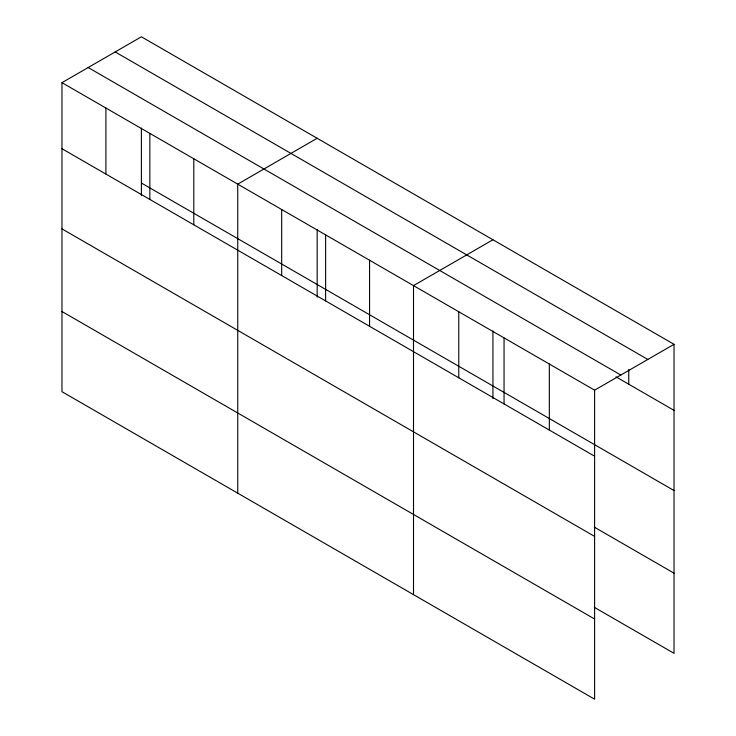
<?xml version="1.0" encoding="UTF-8"?>
<svg xmlns="http://www.w3.org/2000/svg" width="736" height="736" viewBox="0 0 736 736"><rect width="100%" height="100%" fill="white"/><g stroke="black" fill="none" stroke-linecap="round" stroke-linejoin="round"><path stroke-width="1.1" d="M141.395 128.046L141.395 195.647M317.17 229.522L317.17 297.132M492.936 330.998L492.936 398.608M61.971 82.662L594.605 390.172L594.605 699.2L61.971 391.69L61.971 82.662L141.395 36.8L674.029 344.31L674.029 653.338L594.311 607.32M317.17 138.276L237.737 184.138L237.737 493.166M492.936 239.761L413.503 285.614L413.503 594.642M594.605 390.172L674.029 344.31M115.184 51.934L647.818 359.444M88.182 67.528L620.816 375.038M615.958 376.832L674.029 410.357M141.395 183.025L674.029 490.544M61.971 148.7L594.605 456.21M594.311 527.132L674.029 573.16M61.971 228.887L594.605 536.397M61.971 311.503L594.605 619.013M628.756 369.417L628.756 384.22M549.332 364.035L549.332 430.072M504.05 337.888L504.05 403.935M458.776 311.751L458.776 377.798M369.564 260.25L369.564 326.287M325.625 234.876L325.625 300.923M281.676 209.502L281.676 275.549M193.798 158.764L193.798 224.811M149.85 133.4L149.85 199.438M105.91 108.026L105.91 174.073"/></g></svg>
